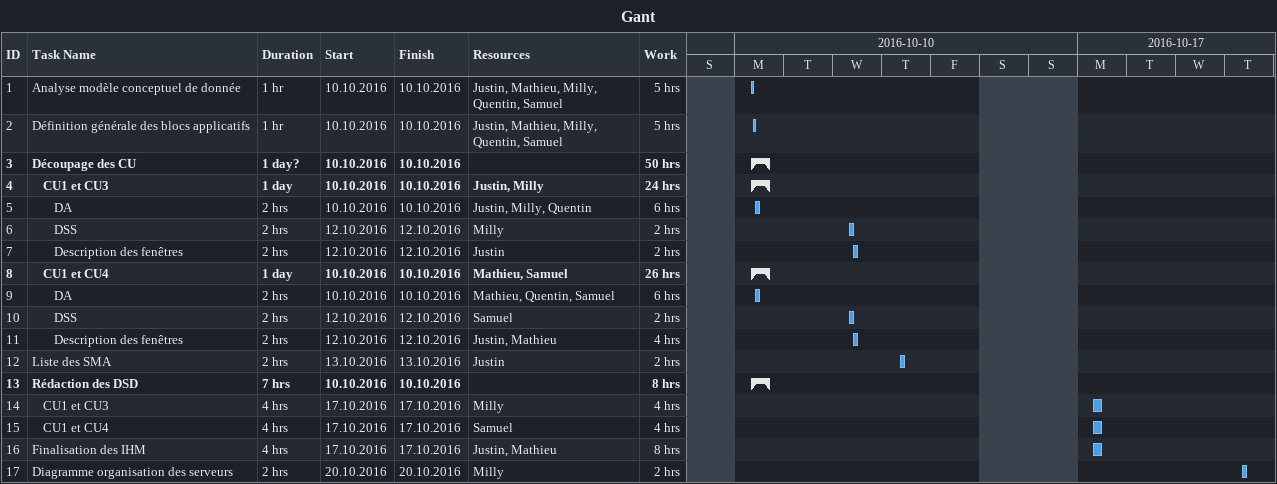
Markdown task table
Gant

| ID | Level | Task | Duration | Start | Finish | Resources | Work (h) |
|---|---|---|---|---|---|---|---|
| 1 | 1 | Analyse modèle conceptuel de donnée | 1h | 2016-10-10 | 2016-10-10 | Justin, Mathieu, Milly, Quentin, Samuel | 5 |
| 2 | 1 | Définition générale des blocs applicatifs | 1h | 2016-10-10 | 2016-10-10 | Justin, Mathieu, Milly, Quentin, Samuel | 5 |
| 3 | 1 | **Découpage des CU** | 1d? | 2016-10-10 | 2016-10-10 |  | 50 |
| 4 | 2 | **CU1 et CU3** | 1d | 2016-10-10 | 2016-10-10 | Justin, Milly | 24 |
| 5 | 3 | DA | 2h | 2016-10-10 | 2016-10-10 | Justin, Milly, Quentin | 6 |
| 6 | 3 | DSS | 2h | 2016-10-12 | 2016-10-12 | Milly | 2 |
| 7 | 3 | Description des fenêtres | 2h | 2016-10-12 | 2016-10-12 | Justin | 2 |
| 8 | 2 | **CU1 et CU4** | 1d | 2016-10-10 | 2016-10-10 | Mathieu, Samuel | 26 |
| 9 | 3 | DA | 2h | 2016-10-10 | 2016-10-10 | Mathieu, Quentin, Samuel | 6 |
| 10 | 3 | DSS | 2h | 2016-10-12 | 2016-10-12 | Samuel | 2 |
| 11 | 3 | Description des fenêtres | 2h | 2016-10-12 | 2016-10-12 | Justin, Mathieu | 4 |
| 12 | 1 | Liste des SMA | 2h | 2016-10-13 | 2016-10-13 | Justin | 2 |
| 13 | 1 | **Rédaction des DSD** | 7h | 2016-10-10 | 2016-10-10 |  | 8 |
| 14 | 2 | CU1 et CU3 | 4h | 2016-10-17 | 2016-10-17 | Milly | 4 |
| 15 | 2 | CU1 et CU4 | 4h | 2016-10-17 | 2016-10-17 | Samuel | 4 |
| 16 | 1 | Finalisation des IHM | 4h | 2016-10-17 | 2016-10-17 | Justin, Mathieu | 8 |
| 17 | 1 | Diagramme organisation des serveurs | 2h | 2016-10-20 | 2016-10-20 | Milly | 2 |
